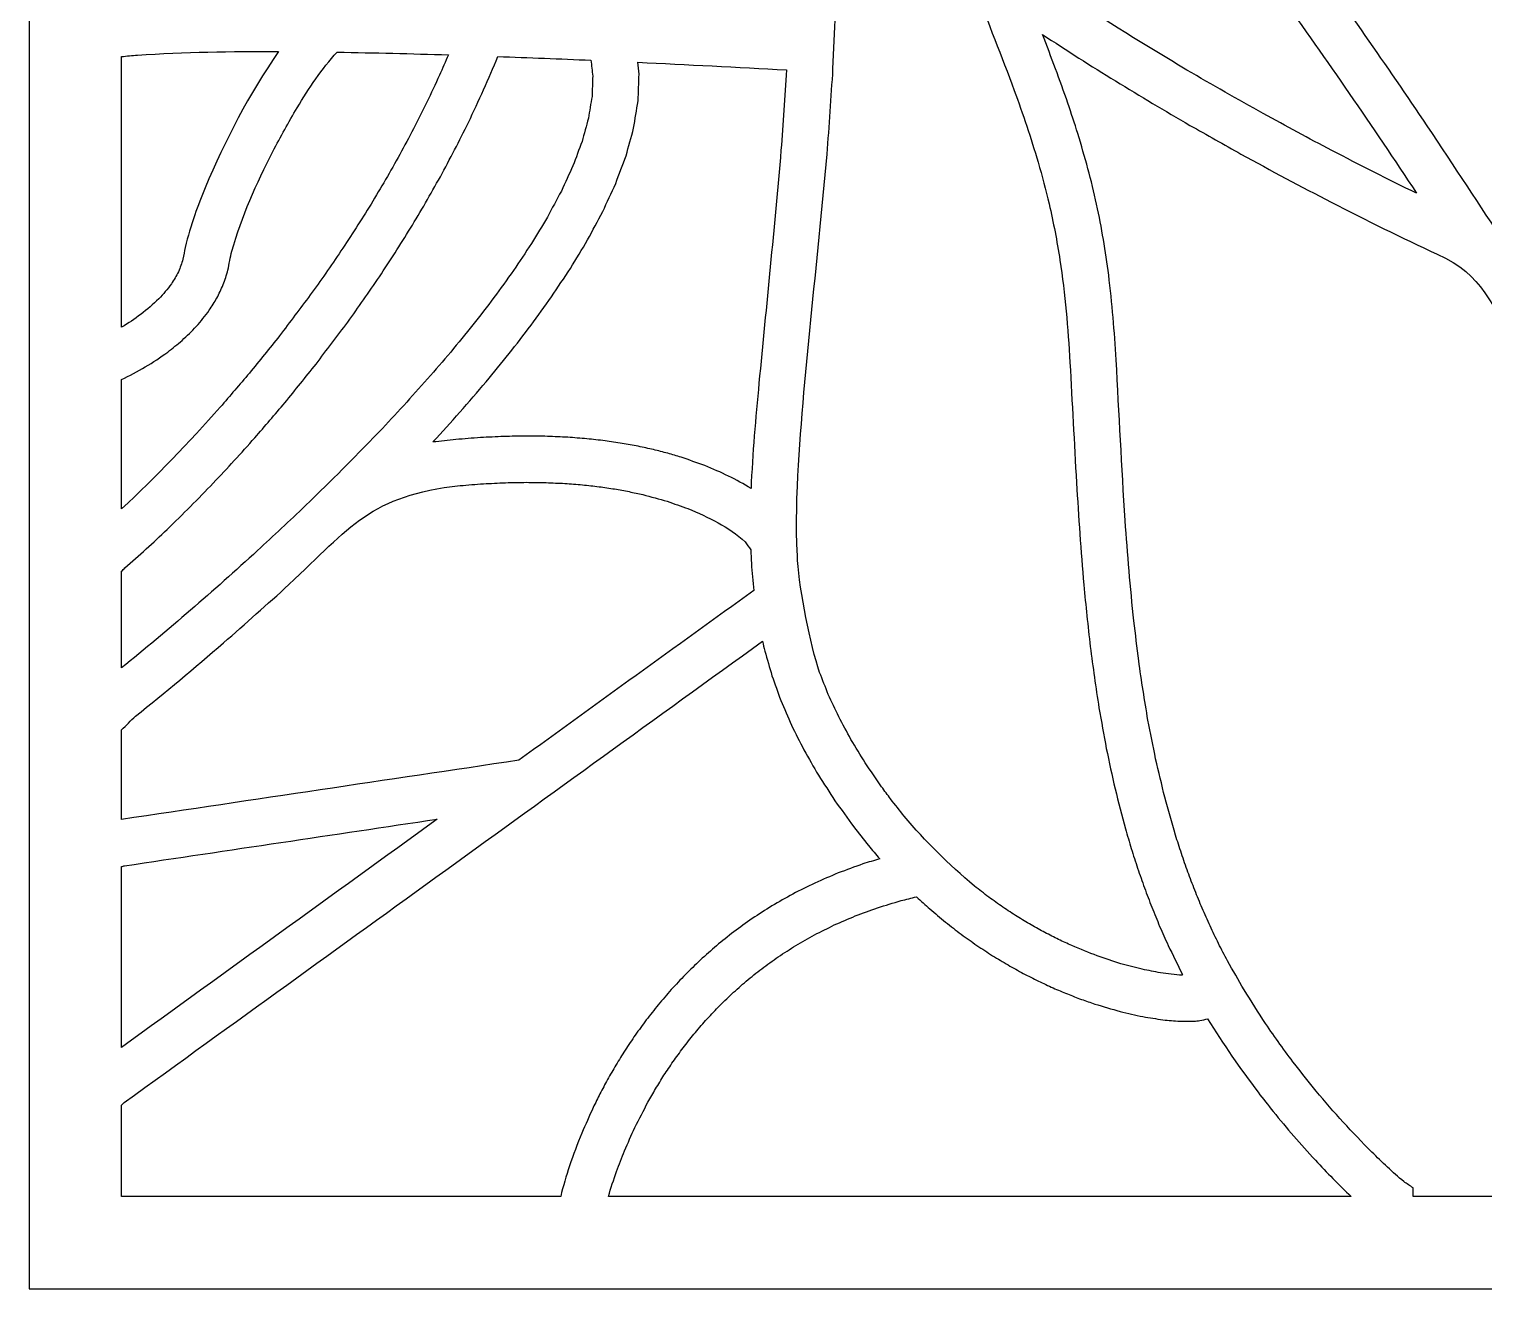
# Model space of a CAD drawing. Header units: centimetres. Extents: x 12.5 to 21.7, y -1.5 to 9.
# Drawn here: x 12.458 to 15.187, y -1.472 to 0.891 of the extents above; entities that cross this region are included whole.
import ezdxf

# ---------------------------------------------------------------- set-up
doc = ezdxf.new("R2010")
doc.units = ezdxf.units.CM
doc.header["$MEASUREMENT"] = 0
doc.layers.add('layer 1', color=7, linetype='Continuous')

msp = doc.modelspace()

# ---------------------------------------------------------------- linework, layer by layer
at = {"layer": 'layer 1', "color": 250}
for points, knots in [([(16.83804, -1.47223), (15.37804, -1.47223), (13.91803, -1.47223), (12.45803, -1.47223), (12.45803, -1.47223), (12.45803, 2.01877), (12.45803, 5.50977), (12.45803, 9.00077), (12.45803, 9.00077), (13.91803, 9.00077), (15.37804, 9.00077), (16.83804, 9.00077), (16.83804, 9.00077), (16.83804, 5.50977), (16.83804, 2.01877), (16.83804, -1.47223)], [0, 0, 0, 0, 0.2, 0.2, 0.2, 0.2, 0.4, 0.4, 0.4, 0.4, 0.6, 0.6, 0.6, 0.6, 1, 1, 1, 1]), ([(14.27349, 1.13029), (14.28235, 1.0939), (14.29345, 1.05775), (14.30585, 1.02242), (14.30585, 1.02242), (14.37877, 0.97074), (14.45374, 0.92238), (14.52945, 0.8749), (14.52945, 0.8749), (14.56296, 0.85466), (14.59648, 0.83443), (14.63, 0.81419), (14.63, 0.81419), (14.67751, 0.78651), (14.7252, 0.7593), (14.77322, 0.73249), (14.77322, 0.73249), (14.81588, 0.70914), (14.85866, 0.68612), (14.90168, 0.66342), (14.90168, 0.66342), (14.95442, 0.63607), (15.00733, 0.60919), (15.06073, 0.58313), (15.06073, 0.58313), (14.97785, 0.7088), (14.89204, 0.83248), (14.80484, 0.95516), (14.80484, 0.95516), (14.70315, 1.09738), (14.56976, 1.26995), (14.44884, 1.39455), (14.44884, 1.39455), (14.4362, 1.38189), (14.42516, 1.36842), (14.41419, 1.3543), (14.41419, 1.3543), (14.3662, 1.28983), (14.32634, 1.21978), (14.2856, 1.15062), (14.2856, 1.15062), (14.28158, 1.14383), (14.27758, 1.13703), (14.27349, 1.13029)], [0, 0, 0, 0, 0.0833333, 0.0833333, 0.0833333, 0.0833333, 0.1666667, 0.1666667, 0.1666667, 0.1666667, 0.25, 0.25, 0.25, 0.25, 0.3333333, 0.3333333, 0.3333333, 0.3333333, 0.4166667, 0.4166667, 0.4166667, 0.4166667, 0.5, 0.5, 0.5, 0.5, 0.5833333, 0.5833333, 0.5833333, 0.5833333, 0.6666667, 0.6666667, 0.6666667, 0.6666667, 0.75, 0.75, 0.75, 0.75, 0.8333333, 0.8333333, 0.8333333, 0.8333333, 1, 1, 1, 1]), ([(15.26346, 1.04627), (15.2365, 1.0756), (15.20953, 1.10494), (15.18257, 1.13428), (15.18257, 1.13428), (15.16907, 1.14799), (15.15557, 1.16171), (15.14206, 1.17542), (15.14206, 1.17542), (15.08215, 1.19632), (15.01781, 1.20331), (14.9549, 1.20825), (14.9549, 1.20825), (14.92909, 1.20984), (14.90338, 1.21093), (14.87753, 1.21166), (14.87753, 1.21166), (14.85757, 1.21177), (14.83761, 1.21187), (14.81765, 1.21197), (14.81765, 1.21197), (14.78644, 1.21144), (14.75532, 1.21056), (14.72414, 1.20917), (14.72414, 1.20917), (14.7657, 1.15581), (14.80606, 1.10167), (14.84576, 1.04691), (14.84576, 1.04691), (14.92583, 0.93565), (15.0041, 0.82303), (15.08088, 0.70948), (15.08088, 0.70948), (15.18351, 0.5554), (15.27014, 0.42071), (15.37564, 0.26504), (15.37564, 0.26504), (15.38976, 0.24464), (15.40388, 0.22424), (15.418, 0.20384), (15.418, 0.20384), (15.43227, 0.18375), (15.44654, 0.16367), (15.46082, 0.14358), (15.46082, 0.14358), (15.47529, 0.12385), (15.48976, 0.10412), (15.50423, 0.08439), (15.50423, 0.08439), (15.51894, 0.06505), (15.53365, 0.04572), (15.54836, 0.02638), (15.54836, 0.02638), (15.56335, 0.00748), (15.57834, -0.01142), (15.59334, -0.03031), (15.59334, -0.03031), (15.60866, -0.04874), (15.62398, -0.06716), (15.6393, -0.08559), (15.6393, -0.08559), (15.65499, -0.10349), (15.67068, -0.1214), (15.68636, -0.13931), (15.68636, -0.13931), (15.70247, -0.15666), (15.71857, -0.17402), (15.73467, -0.19137), (15.73467, -0.19137), (15.75122, -0.20813), (15.76778, -0.2249), (15.78433, -0.24166), (15.78433, -0.24166), (15.78974, -0.24677), (15.79515, -0.25189), (15.80056, -0.25701), (15.80056, -0.25701), (15.83076, -0.18009), (15.84288, -0.13819), (15.85882, -0.07441), (15.85882, -0.07441), (15.85676, -0.03683), (15.8493, 0.00046), (15.84183, 0.03724), (15.84183, 0.03724), (15.83904, 0.04909), (15.83625, 0.06094), (15.83346, 0.07279), (15.83346, 0.07279), (15.82989, 0.08607), (15.82632, 0.09936), (15.82275, 0.11264), (15.82275, 0.11264), (15.8183, 0.12731), (15.81385, 0.14199), (15.8094, 0.15666), (15.8094, 0.15666), (15.80397, 0.17268), (15.79855, 0.1887), (15.79313, 0.20472), (15.79313, 0.20472), (15.78663, 0.22204), (15.78013, 0.23936), (15.77364, 0.25668), (15.77364, 0.25668), (15.76597, 0.27525), (15.75831, 0.29382), (15.75064, 0.31239), (15.75064, 0.31239), (15.74171, 0.33217), (15.73278, 0.35196), (15.72385, 0.37174), (15.72385, 0.37174), (15.71355, 0.39268), (15.70326, 0.41362), (15.69296, 0.43457), (15.69296, 0.43457), (15.68121, 0.45663), (15.66945, 0.47869), (15.6577, 0.50075), (15.6577, 0.50075), (15.64438, 0.52388), (15.63107, 0.54701), (15.61775, 0.57014), (15.61775, 0.57014), (15.60278, 0.5943), (15.58781, 0.61845), (15.57284, 0.64261), (15.57284, 0.64261), (15.55612, 0.66775), (15.53939, 0.69288), (15.52267, 0.71802), (15.52267, 0.71802), (15.50409, 0.74409), (15.48551, 0.77016), (15.46694, 0.79623), (15.46694, 0.79623), (15.44641, 0.82319), (15.42588, 0.85014), (15.40535, 0.8771), (15.40535, 0.8771), (15.34164, 0.95548), (15.32106, 0.97966), (15.26346, 1.04627)], [0, 0, 0, 0, 0.027027, 0.027027, 0.027027, 0.027027, 0.0540541, 0.0540541, 0.0540541, 0.0540541, 0.0810811, 0.0810811, 0.0810811, 0.0810811, 0.1081081, 0.1081081, 0.1081081, 0.1081081, 0.1351351, 0.1351351, 0.1351351, 0.1351351, 0.1621622, 0.1621622, 0.1621622, 0.1621622, 0.1891892, 0.1891892, 0.1891892, 0.1891892, 0.2162162, 0.2162162, 0.2162162, 0.2162162, 0.2432432, 0.2432432, 0.2432432, 0.2432432, 0.2702703, 0.2702703, 0.2702703, 0.2702703, 0.2972973, 0.2972973, 0.2972973, 0.2972973, 0.3243243, 0.3243243, 0.3243243, 0.3243243, 0.3513514, 0.3513514, 0.3513514, 0.3513514, 0.3783784, 0.3783784, 0.3783784, 0.3783784, 0.4054054, 0.4054054, 0.4054054, 0.4054054, 0.4324324, 0.4324324, 0.4324324, 0.4324324, 0.4594595, 0.4594595, 0.4594595, 0.4594595, 0.4864865, 0.4864865, 0.4864865, 0.4864865, 0.5135135, 0.5135135, 0.5135135, 0.5135135, 0.5405405, 0.5405405, 0.5405405, 0.5405405, 0.5675676, 0.5675676, 0.5675676, 0.5675676, 0.5945946, 0.5945946, 0.5945946, 0.5945946, 0.6216216, 0.6216216, 0.6216216, 0.6216216, 0.6486486, 0.6486486, 0.6486486, 0.6486486, 0.6756757, 0.6756757, 0.6756757, 0.6756757, 0.7027027, 0.7027027, 0.7027027, 0.7027027, 0.7297297, 0.7297297, 0.7297297, 0.7297297, 0.7567568, 0.7567568, 0.7567568, 0.7567568, 0.7837838, 0.7837838, 0.7837838, 0.7837838, 0.8108108, 0.8108108, 0.8108108, 0.8108108, 0.8378378, 0.8378378, 0.8378378, 0.8378378, 0.8648649, 0.8648649, 0.8648649, 0.8648649, 0.8918919, 0.8918919, 0.8918919, 0.8918919, 0.9189189, 0.9189189, 0.9189189, 0.9189189, 0.9459459, 0.9459459, 0.9459459, 0.9459459, 1, 1, 1, 1]), ([(13.97183, 1.03182), (13.97375, 1.03043), (13.97568, 1.02905), (13.9776, 1.02766), (13.9776, 1.02766), (13.97571, 1.02577), (13.97383, 1.02389), (13.97194, 1.022), (13.97194, 1.022), (13.97147, 0.98837), (13.971, 0.95473), (13.97052, 0.9211), (13.97052, 0.9211), (13.96902, 0.88634), (13.96752, 0.85158), (13.96602, 0.81682), (13.96602, 0.81682), (13.96278, 0.76337), (13.95902, 0.71003), (13.95484, 0.65663), (13.95484, 0.65663), (13.93722, 0.4492), (13.90987, 0.24172), (13.89927, 0.03385), (13.89927, 0.03385), (13.89806, 0.00218), (13.89749, -0.02927), (13.8978, -0.06097), (13.8978, -0.06097), (13.89838, -0.07592), (13.89897, -0.09088), (13.89956, -0.10583), (13.89956, -0.10583), (13.90375, -0.16357), (13.92315, -0.26349), (13.94099, -0.3158), (13.94099, -0.3158), (13.94641, -0.32957), (13.95183, -0.34333), (13.95726, -0.3571), (13.95726, -0.3571), (13.96376, -0.37104), (13.97025, -0.38498), (13.97675, -0.39892), (13.97675, -0.39892), (13.98442, -0.41313), (13.99208, -0.42733), (13.99974, -0.44154), (13.99974, -0.44154), (14.00865, -0.4561), (14.01756, -0.47067), (14.02648, -0.48523), (14.02648, -0.48523), (14.03673, -0.50024), (14.04698, -0.51525), (14.05723, -0.53025), (14.05723, -0.53025), (14.06284, -0.53788), (14.06845, -0.54552), (14.07405, -0.55315), (14.07405, -0.55315), (14.08254, -0.56395), (14.09102, -0.57475), (14.0995, -0.58555), (14.0995, -0.58555), (14.13933, -0.63208), (14.18234, -0.67551), (14.23139, -0.71659), (14.23139, -0.71659), (14.24032, -0.72349), (14.24926, -0.73038), (14.25819, -0.73728), (14.25819, -0.73728), (14.2671, -0.74361), (14.276, -0.74994), (14.28491, -0.75628), (14.28491, -0.75628), (14.29376, -0.76207), (14.30261, -0.76787), (14.31146, -0.77366), (14.31146, -0.77366), (14.32021, -0.77894), (14.32897, -0.78421), (14.33773, -0.78949), (14.33773, -0.78949), (14.34637, -0.79427), (14.35501, -0.79905), (14.36364, -0.80383), (14.36364, -0.80383), (14.37213, -0.80813), (14.38061, -0.81244), (14.38909, -0.81674), (14.38909, -0.81674), (14.39739, -0.82059), (14.40568, -0.82444), (14.41398, -0.8283), (14.41398, -0.8283), (14.42988, -0.83472), (14.44577, -0.84114), (14.46167, -0.84757), (14.46167, -0.84757), (14.47641, -0.85243), (14.49116, -0.85729), (14.5059, -0.86215), (14.5059, -0.86215), (14.51921, -0.86561), (14.53252, -0.86907), (14.54582, -0.87254), (14.54582, -0.87254), (14.5574, -0.87477), (14.56897, -0.87701), (14.58055, -0.87924), (14.58055, -0.87924), (14.59383, -0.88112), (14.60749, -0.88327), (14.62092, -0.88357), (14.62092, -0.88357), (14.62112, -0.88317), (14.62132, -0.88277), (14.62152, -0.88237), (14.62152, -0.88237), (14.61254, -0.86418), (14.60356, -0.84599), (14.59458, -0.82779), (14.59458, -0.82779), (14.5893, -0.81591), (14.58402, -0.80403), (14.57874, -0.79215), (14.57874, -0.79215), (14.57382, -0.78016), (14.56889, -0.76816), (14.56397, -0.75617), (14.56397, -0.75617), (14.55938, -0.74406), (14.55479, -0.73196), (14.5502, -0.71985), (14.5502, -0.71985), (14.54594, -0.70765), (14.54167, -0.69545), (14.53741, -0.68324), (14.53741, -0.68324), (14.53345, -0.67095), (14.5295, -0.65865), (14.52554, -0.64635), (14.52554, -0.64635), (14.52188, -0.63397), (14.51822, -0.62159), (14.51456, -0.60921), (14.51456, -0.60921), (14.50807, -0.58423), (14.50158, -0.55925), (14.49509, -0.53426), (14.49509, -0.53426), (14.48961, -0.50903), (14.48413, -0.4838), (14.47866, -0.45857), (14.47866, -0.45857), (14.47408, -0.43315), (14.4695, -0.40772), (14.46492, -0.3823), (14.46492, -0.3823), (14.45895, -0.34396), (14.45355, -0.30568), (14.44864, -0.26719), (14.44864, -0.26719), (14.4442, -0.22872), (14.44019, -0.19028), (14.43656, -0.15173), (14.43656, -0.15173), (14.4311, -0.08786), (14.42664, -0.02401), (14.42277, 0.03997), (14.42277, 0.03997), (14.41848, 0.11517), (14.41467, 0.19038), (14.41053, 0.26558), (14.41053, 0.26558), (14.40679, 0.32997), (14.40116, 0.39394), (14.39166, 0.45775), (14.39166, 0.45775), (14.38616, 0.49315), (14.37952, 0.52815), (14.3715, 0.56306), (14.3715, 0.56306), (14.36526, 0.58933), (14.35819, 0.61531), (14.35089, 0.6413), (14.35089, 0.6413), (14.33722, 0.6868), (14.32224, 0.73145), (14.30604, 0.7761), (14.30604, 0.7761), (14.28217, 0.84007), (14.25665, 0.90341), (14.23327, 0.96755), (14.23327, 0.96755), (14.1954, 0.99439), (14.15855, 1.02259), (14.12168, 1.05076), (14.12168, 1.05076), (14.06856, 1.09311), (14.01576, 1.13581), (13.9659, 1.18202), (13.9659, 1.18202), (13.97004, 1.13206), (13.97119, 1.08193), (13.97183, 1.03182)], [0, 0, 0, 0, 0.0188679, 0.0188679, 0.0188679, 0.0188679, 0.0377358, 0.0377358, 0.0377358, 0.0377358, 0.0566038, 0.0566038, 0.0566038, 0.0566038, 0.0754717, 0.0754717, 0.0754717, 0.0754717, 0.0943396, 0.0943396, 0.0943396, 0.0943396, 0.1132075, 0.1132075, 0.1132075, 0.1132075, 0.1320755, 0.1320755, 0.1320755, 0.1320755, 0.1509434, 0.1509434, 0.1509434, 0.1509434, 0.1698113, 0.1698113, 0.1698113, 0.1698113, 0.1886792, 0.1886792, 0.1886792, 0.1886792, 0.2075472, 0.2075472, 0.2075472, 0.2075472, 0.2264151, 0.2264151, 0.2264151, 0.2264151, 0.245283, 0.245283, 0.245283, 0.245283, 0.2641509, 0.2641509, 0.2641509, 0.2641509, 0.2830189, 0.2830189, 0.2830189, 0.2830189, 0.3018868, 0.3018868, 0.3018868, 0.3018868, 0.3207547, 0.3207547, 0.3207547, 0.3207547, 0.3396226, 0.3396226, 0.3396226, 0.3396226, 0.3584906, 0.3584906, 0.3584906, 0.3584906, 0.3773585, 0.3773585, 0.3773585, 0.3773585, 0.3962264, 0.3962264, 0.3962264, 0.3962264, 0.4150943, 0.4150943, 0.4150943, 0.4150943, 0.4339623, 0.4339623, 0.4339623, 0.4339623, 0.4528302, 0.4528302, 0.4528302, 0.4528302, 0.4716981, 0.4716981, 0.4716981, 0.4716981, 0.490566, 0.490566, 0.490566, 0.490566, 0.509434, 0.509434, 0.509434, 0.509434, 0.5283019, 0.5283019, 0.5283019, 0.5283019, 0.5471698, 0.5471698, 0.5471698, 0.5471698, 0.5660377, 0.5660377, 0.5660377, 0.5660377, 0.5849057, 0.5849057, 0.5849057, 0.5849057, 0.6037736, 0.6037736, 0.6037736, 0.6037736, 0.6226415, 0.6226415, 0.6226415, 0.6226415, 0.6415094, 0.6415094, 0.6415094, 0.6415094, 0.6603774, 0.6603774, 0.6603774, 0.6603774, 0.6792453, 0.6792453, 0.6792453, 0.6792453, 0.6981132, 0.6981132, 0.6981132, 0.6981132, 0.7169811, 0.7169811, 0.7169811, 0.7169811, 0.7358491, 0.7358491, 0.7358491, 0.7358491, 0.754717, 0.754717, 0.754717, 0.754717, 0.7735849, 0.7735849, 0.7735849, 0.7735849, 0.7924528, 0.7924528, 0.7924528, 0.7924528, 0.8113208, 0.8113208, 0.8113208, 0.8113208, 0.8301887, 0.8301887, 0.8301887, 0.8301887, 0.8490566, 0.8490566, 0.8490566, 0.8490566, 0.8679245, 0.8679245, 0.8679245, 0.8679245, 0.8867925, 0.8867925, 0.8867925, 0.8867925, 0.9056604, 0.9056604, 0.9056604, 0.9056604, 0.9245283, 0.9245283, 0.9245283, 0.9245283, 0.9433962, 0.9433962, 0.9433962, 0.9433962, 0.9622642, 0.9622642, 0.9622642, 0.9622642, 1, 1, 1, 1]), ([(15.28386, -1.29876), (15.28936, -1.29323), (15.29487, -1.2877), (15.30037, -1.28216), (15.30037, -1.28216), (15.38616, -1.13734), (15.46388, -0.98799), (15.53952, -0.83768), (15.53952, -0.83768), (15.55359, -0.80892), (15.56767, -0.78017), (15.58174, -0.75142), (15.58174, -0.75142), (15.59633, -0.72072), (15.61092, -0.69001), (15.62551, -0.65931), (15.62551, -0.65931), (15.64046, -0.62679), (15.65542, -0.59428), (15.67037, -0.56177), (15.67037, -0.56177), (15.68555, -0.52758), (15.70073, -0.49339), (15.7159, -0.4592), (15.7159, -0.4592), (15.73238, -0.4205), (15.74886, -0.38179), (15.76534, -0.34308), (15.76534, -0.34308), (15.75144, -0.32994), (15.73755, -0.3168), (15.72366, -0.30365), (15.72366, -0.30365), (15.70644, -0.28622), (15.68922, -0.26879), (15.67201, -0.25136), (15.67201, -0.25136), (15.65532, -0.23337), (15.63863, -0.21538), (15.62194, -0.19739), (15.62194, -0.19739), (15.60574, -0.1789), (15.58953, -0.1604), (15.57332, -0.1419), (15.57332, -0.1419), (15.55755, -0.12293), (15.54178, -0.10397), (15.52601, -0.085), (15.52601, -0.085), (15.51063, -0.06561), (15.49525, -0.04622), (15.47986, -0.02683), (15.47986, -0.02683), (15.46482, -0.00706), (15.44978, 0.01271), (15.43474, 0.03248), (15.43474, 0.03248), (15.41999, 0.05259), (15.40524, 0.0727), (15.39049, 0.09281), (15.39049, 0.09281), (15.37599, 0.11322), (15.36149, 0.13363), (15.34698, 0.15404), (15.34698, 0.15404), (15.31853, 0.19558), (15.29008, 0.23712), (15.26163, 0.27867), (15.26163, 0.27867), (15.19403, 0.38), (15.18882, 0.42809), (15.09927, 0.46881), (15.09927, 0.46881), (15.03226, 0.49988), (14.96622, 0.53279), (14.90045, 0.56635), (14.90045, 0.56635), (14.84367, 0.5958), (14.78735, 0.62588), (14.73126, 0.65658), (14.73126, 0.65658), (14.6994, 0.67456), (14.66754, 0.69253), (14.63569, 0.7105), (14.63569, 0.7105), (14.54196, 0.7651), (14.44929, 0.82113), (14.35892, 0.88115), (14.35892, 0.88115), (14.37544, 0.83833), (14.39149, 0.79546), (14.40665, 0.75214), (14.40665, 0.75214), (14.41285, 0.73317), (14.41905, 0.7142), (14.42525, 0.69524), (14.42525, 0.69524), (14.43846, 0.65127), (14.45062, 0.60727), (14.46055, 0.56245), (14.46055, 0.56245), (14.46996, 0.51844), (14.47734, 0.47433), (14.48313, 0.4297), (14.48313, 0.4297), (14.48969, 0.37675), (14.49403, 0.32374), (14.49712, 0.27048), (14.49712, 0.27048), (14.50265, 0.17011), (14.50757, 0.06973), (14.51411, -0.03059), (14.51411, -0.03059), (14.51857, -0.09362), (14.52386, -0.1564), (14.53042, -0.21925), (14.53042, -0.21925), (14.53345, -0.24419), (14.53648, -0.26914), (14.53951, -0.29408), (14.53951, -0.29408), (14.54475, -0.33123), (14.55049, -0.36814), (14.55683, -0.40512), (14.55683, -0.40512), (14.56165, -0.42945), (14.56646, -0.45377), (14.57128, -0.47809), (14.57128, -0.47809), (14.57698, -0.50207), (14.58268, -0.52605), (14.58838, -0.55003), (14.58838, -0.55003), (14.59506, -0.57362), (14.60174, -0.5972), (14.60842, -0.62078), (14.60842, -0.62078), (14.61216, -0.6324), (14.6159, -0.64403), (14.61964, -0.65565), (14.61964, -0.65565), (14.62366, -0.66716), (14.62768, -0.67866), (14.6317, -0.69017), (14.6317, -0.69017), (14.63602, -0.70155), (14.64033, -0.71293), (14.64465, -0.72431), (14.64465, -0.72431), (14.64927, -0.73556), (14.65389, -0.74681), (14.65851, -0.75806), (14.65851, -0.75806), (14.66345, -0.76918), (14.66838, -0.78029), (14.67332, -0.79141), (14.67332, -0.79141), (14.67859, -0.80238), (14.68386, -0.81335), (14.68913, -0.82432), (14.68913, -0.82432), (14.69474, -0.83515), (14.70035, -0.84597), (14.70596, -0.85679), (14.70596, -0.85679), (14.71633, -0.87491), (14.7267, -0.89302), (14.73707, -0.91113), (14.73707, -0.91113), (14.75025, -0.93254), (14.76371, -0.95362), (14.7776, -0.97459), (14.7776, -0.97459), (14.7953, -1.00043), (14.81344, -1.02571), (14.83227, -1.05074), (14.83227, -1.05074), (14.84544, -1.06774), (14.85877, -1.08452), (14.87238, -1.10118), (14.87238, -1.10118), (14.90564, -1.14085), (14.94008, -1.17886), (14.97668, -1.21548), (14.97668, -1.21548), (14.99614, -1.23457), (15.01587, -1.25341), (15.0367, -1.27102), (15.0367, -1.27102), (15.04255, -1.27492), (15.04839, -1.27883), (15.05424, -1.28274), (15.05424, -1.28274), (15.05424, -1.28808), (15.05424, -1.29342), (15.05424, -1.29876), (15.05424, -1.29876), (15.13078, -1.29876), (15.20732, -1.29876), (15.28386, -1.29876)], [0, 0, 0, 0, 0.0196078, 0.0196078, 0.0196078, 0.0196078, 0.0392157, 0.0392157, 0.0392157, 0.0392157, 0.0588235, 0.0588235, 0.0588235, 0.0588235, 0.0784314, 0.0784314, 0.0784314, 0.0784314, 0.0980392, 0.0980392, 0.0980392, 0.0980392, 0.1176471, 0.1176471, 0.1176471, 0.1176471, 0.1372549, 0.1372549, 0.1372549, 0.1372549, 0.1568627, 0.1568627, 0.1568627, 0.1568627, 0.1764706, 0.1764706, 0.1764706, 0.1764706, 0.1960784, 0.1960784, 0.1960784, 0.1960784, 0.2156863, 0.2156863, 0.2156863, 0.2156863, 0.2352941, 0.2352941, 0.2352941, 0.2352941, 0.254902, 0.254902, 0.254902, 0.254902, 0.2745098, 0.2745098, 0.2745098, 0.2745098, 0.2941176, 0.2941176, 0.2941176, 0.2941176, 0.3137255, 0.3137255, 0.3137255, 0.3137255, 0.3333333, 0.3333333, 0.3333333, 0.3333333, 0.3529412, 0.3529412, 0.3529412, 0.3529412, 0.372549, 0.372549, 0.372549, 0.372549, 0.3921569, 0.3921569, 0.3921569, 0.3921569, 0.4117647, 0.4117647, 0.4117647, 0.4117647, 0.4313725, 0.4313725, 0.4313725, 0.4313725, 0.4509804, 0.4509804, 0.4509804, 0.4509804, 0.4705882, 0.4705882, 0.4705882, 0.4705882, 0.4901961, 0.4901961, 0.4901961, 0.4901961, 0.5098039, 0.5098039, 0.5098039, 0.5098039, 0.5294118, 0.5294118, 0.5294118, 0.5294118, 0.5490196, 0.5490196, 0.5490196, 0.5490196, 0.5686275, 0.5686275, 0.5686275, 0.5686275, 0.5882353, 0.5882353, 0.5882353, 0.5882353, 0.6078431, 0.6078431, 0.6078431, 0.6078431, 0.627451, 0.627451, 0.627451, 0.627451, 0.6470588, 0.6470588, 0.6470588, 0.6470588, 0.6666667, 0.6666667, 0.6666667, 0.6666667, 0.6862745, 0.6862745, 0.6862745, 0.6862745, 0.7058824, 0.7058824, 0.7058824, 0.7058824, 0.7254902, 0.7254902, 0.7254902, 0.7254902, 0.745098, 0.745098, 0.745098, 0.745098, 0.7647059, 0.7647059, 0.7647059, 0.7647059, 0.7843137, 0.7843137, 0.7843137, 0.7843137, 0.8039216, 0.8039216, 0.8039216, 0.8039216, 0.8235294, 0.8235294, 0.8235294, 0.8235294, 0.8431373, 0.8431373, 0.8431373, 0.8431373, 0.8627451, 0.8627451, 0.8627451, 0.8627451, 0.8823529, 0.8823529, 0.8823529, 0.8823529, 0.9019608, 0.9019608, 0.9019608, 0.9019608, 0.9215686, 0.9215686, 0.9215686, 0.9215686, 0.9411765, 0.9411765, 0.9411765, 0.9411765, 0.9607843, 0.9607843, 0.9607843, 0.9607843, 1, 1, 1, 1]), ([(12.6315, 0.33166), (12.65672, 0.34666), (12.68023, 0.36452), (12.70124, 0.38503), (12.70124, 0.38503), (12.70985, 0.39408), (12.71751, 0.40311), (12.7249, 0.41319), (12.7249, 0.41319), (12.72981, 0.42064), (12.73408, 0.42789), (12.73813, 0.43584), (12.73813, 0.43584), (12.74156, 0.44373), (12.74424, 0.45116), (12.74658, 0.45944), (12.74658, 0.45944), (12.74803, 0.46678), (12.74948, 0.47412), (12.75094, 0.48146), (12.75094, 0.48146), (12.75588, 0.50229), (12.76186, 0.52225), (12.76867, 0.54253), (12.76867, 0.54253), (12.77482, 0.55962), (12.78129, 0.57646), (12.78808, 0.5933), (12.78808, 0.5933), (12.82576, 0.68259), (12.87084, 0.76903), (12.92583, 0.84892), (12.92583, 0.84892), (12.8376, 0.84945), (12.74945, 0.84813), (12.66139, 0.84235), (12.66139, 0.84235), (12.65144, 0.84144), (12.6415, 0.84053), (12.63155, 0.83962), (12.63155, 0.83962), (12.63153, 0.83962), (12.63151, 0.83961), (12.6315, 0.83961), (12.6315, 0.83961), (12.6315, 0.67029), (12.6315, 0.50098), (12.6315, 0.33166)], [0, 0, 0, 0, 0.0769231, 0.0769231, 0.0769231, 0.0769231, 0.1538462, 0.1538462, 0.1538462, 0.1538462, 0.2307692, 0.2307692, 0.2307692, 0.2307692, 0.3076923, 0.3076923, 0.3076923, 0.3076923, 0.3846154, 0.3846154, 0.3846154, 0.3846154, 0.4615385, 0.4615385, 0.4615385, 0.4615385, 0.5384615, 0.5384615, 0.5384615, 0.5384615, 0.6153846, 0.6153846, 0.6153846, 0.6153846, 0.6923077, 0.6923077, 0.6923077, 0.6923077, 0.7692308, 0.7692308, 0.7692308, 0.7692308, 0.8461538, 0.8461538, 0.8461538, 0.8461538, 1, 1, 1, 1]), ([(12.6315, -0.00901), (12.69653, 0.05122), (12.75751, 0.11584), (12.81657, 0.18185), (12.81657, 0.18185), (12.83478, 0.2031), (12.853, 0.22435), (12.87122, 0.24561), (12.87122, 0.24561), (12.89012, 0.26904), (12.90902, 0.29247), (12.92791, 0.31591), (12.92791, 0.31591), (12.94713, 0.34141), (12.96634, 0.36692), (12.98556, 0.39242), (12.98556, 0.39242), (12.99517, 0.40592), (13.00479, 0.41941), (13.0144, 0.4329), (13.0144, 0.4329), (13.02396, 0.44687), (13.03352, 0.46084), (13.04308, 0.47481), (13.04308, 0.47481), (13.05254, 0.48924), (13.062, 0.50367), (13.07145, 0.5181), (13.07145, 0.5181), (13.08077, 0.53298), (13.09008, 0.54786), (13.0994, 0.56273), (13.0994, 0.56273), (13.10852, 0.57804), (13.11765, 0.59335), (13.12677, 0.60866), (13.12677, 0.60866), (13.13566, 0.62439), (13.14456, 0.64012), (13.15345, 0.65585), (13.15345, 0.65585), (13.16206, 0.67198), (13.17068, 0.68812), (13.17929, 0.70425), (13.17929, 0.70425), (13.18758, 0.72077), (13.19587, 0.7373), (13.20416, 0.75382), (13.20416, 0.75382), (13.21209, 0.77072), (13.22001, 0.78761), (13.22794, 0.80451), (13.22794, 0.80451), (13.23349, 0.81726), (13.23904, 0.83), (13.24459, 0.84274), (13.24459, 0.84274), (13.17511, 0.845), (13.10559, 0.84657), (13.03608, 0.84777), (13.03608, 0.84777), (13.00645, 0.81655), (12.98317, 0.77994), (12.96078, 0.74335), (12.96078, 0.74335), (12.94483, 0.71639), (12.92978, 0.68918), (12.9153, 0.66141), (12.9153, 0.66141), (12.88491, 0.60129), (12.85633, 0.53951), (12.8384, 0.47439), (12.8384, 0.47439), (12.8356, 0.46261), (12.83334, 0.45078), (12.8309, 0.43892), (12.8309, 0.43892), (12.8296, 0.43429), (12.82829, 0.42965), (12.82698, 0.42502), (12.82698, 0.42502), (12.82538, 0.42056), (12.82378, 0.4161), (12.82218, 0.41164), (12.82218, 0.41164), (12.81824, 0.40327), (12.81429, 0.39491), (12.81035, 0.38654), (12.81035, 0.38654), (12.80561, 0.37891), (12.80086, 0.37127), (12.79612, 0.36364), (12.79612, 0.36364), (12.78833, 0.35302), (12.78037, 0.34313), (12.77167, 0.33323), (12.77167, 0.33323), (12.76305, 0.32418), (12.75433, 0.31564), (12.7451, 0.30721), (12.7451, 0.30721), (12.73623, 0.2996), (12.72728, 0.29235), (12.718, 0.28524), (12.718, 0.28524), (12.69087, 0.26554), (12.66209, 0.24766), (12.6315, 0.23378), (12.6315, 0.23378), (12.6315, 0.15285), (12.6315, 0.07192), (12.6315, -0.00901)], [0, 0, 0, 0, 0.0344828, 0.0344828, 0.0344828, 0.0344828, 0.0689655, 0.0689655, 0.0689655, 0.0689655, 0.1034483, 0.1034483, 0.1034483, 0.1034483, 0.137931, 0.137931, 0.137931, 0.137931, 0.1724138, 0.1724138, 0.1724138, 0.1724138, 0.2068966, 0.2068966, 0.2068966, 0.2068966, 0.2413793, 0.2413793, 0.2413793, 0.2413793, 0.2758621, 0.2758621, 0.2758621, 0.2758621, 0.3103448, 0.3103448, 0.3103448, 0.3103448, 0.3448276, 0.3448276, 0.3448276, 0.3448276, 0.3793103, 0.3793103, 0.3793103, 0.3793103, 0.4137931, 0.4137931, 0.4137931, 0.4137931, 0.4482759, 0.4482759, 0.4482759, 0.4482759, 0.4827586, 0.4827586, 0.4827586, 0.4827586, 0.5172414, 0.5172414, 0.5172414, 0.5172414, 0.5517241, 0.5517241, 0.5517241, 0.5517241, 0.5862069, 0.5862069, 0.5862069, 0.5862069, 0.6206897, 0.6206897, 0.6206897, 0.6206897, 0.6551724, 0.6551724, 0.6551724, 0.6551724, 0.6896552, 0.6896552, 0.6896552, 0.6896552, 0.7241379, 0.7241379, 0.7241379, 0.7241379, 0.7586207, 0.7586207, 0.7586207, 0.7586207, 0.7931034, 0.7931034, 0.7931034, 0.7931034, 0.8275862, 0.8275862, 0.8275862, 0.8275862, 0.862069, 0.862069, 0.862069, 0.862069, 0.8965517, 0.8965517, 0.8965517, 0.8965517, 0.9310345, 0.9310345, 0.9310345, 0.9310345, 1, 1, 1, 1]), ([(12.6315, -0.30745), (12.719, -0.23686), (12.8035, -0.1627), (12.88676, -0.08718), (12.88676, -0.08718), (12.91656, -0.05922), (12.94636, -0.03126), (12.97617, -0.00331), (12.97617, -0.00331), (13.03178, 0.05084), (13.05863, 0.07768), (13.11493, 0.13586), (13.11493, 0.13586), (13.13019, 0.1522), (13.14545, 0.16853), (13.16071, 0.18486), (13.16071, 0.18486), (13.17565, 0.20149), (13.19059, 0.21812), (13.20553, 0.23475), (13.20553, 0.23475), (13.22001, 0.25159), (13.23449, 0.26844), (13.24897, 0.28528), (13.24897, 0.28528), (13.26285, 0.30226), (13.27673, 0.31923), (13.2906, 0.33621), (13.2906, 0.33621), (13.30373, 0.35323), (13.31686, 0.37025), (13.32998, 0.38727), (13.32998, 0.38727), (13.34222, 0.40424), (13.35445, 0.42121), (13.36668, 0.43819), (13.36668, 0.43819), (13.37788, 0.45502), (13.38908, 0.47185), (13.40028, 0.48869), (13.40028, 0.48869), (13.4103, 0.50528), (13.42032, 0.52188), (13.43034, 0.53847), (13.43034, 0.53847), (13.43904, 0.55473), (13.44774, 0.57098), (13.45644, 0.58723), (13.45644, 0.58723), (13.46369, 0.60303), (13.47095, 0.61882), (13.4782, 0.63462), (13.4782, 0.63462), (13.48387, 0.64983), (13.48955, 0.66505), (13.49523, 0.68027), (13.49523, 0.68027), (13.49923, 0.69477), (13.50323, 0.70928), (13.50723, 0.72379), (13.50723, 0.72379), (13.50947, 0.73746), (13.51172, 0.75113), (13.51396, 0.76481), (13.51396, 0.76481), (13.51442, 0.77754), (13.51487, 0.79028), (13.51532, 0.80301), (13.51532, 0.80301), (13.51419, 0.8129), (13.51306, 0.82279), (13.51192, 0.83268), (13.51192, 0.83268), (13.45371, 0.83516), (13.39548, 0.83755), (13.33725, 0.83962), (13.33725, 0.83962), (13.32043, 0.79768), (13.30138, 0.75684), (13.2822, 0.71595), (13.2822, 0.71595), (13.27357, 0.69875), (13.26494, 0.68156), (13.25632, 0.66437), (13.25632, 0.66437), (13.24737, 0.6476), (13.23842, 0.63084), (13.22947, 0.61408), (13.22947, 0.61408), (13.22024, 0.59776), (13.21101, 0.58144), (13.20179, 0.56512), (13.20179, 0.56512), (13.19233, 0.54925), (13.18287, 0.53338), (13.17342, 0.51751), (13.17342, 0.51751), (13.16377, 0.50211), (13.15413, 0.48671), (13.14449, 0.47131), (13.14449, 0.47131), (13.13471, 0.45639), (13.12493, 0.44146), (13.11514, 0.42654), (13.11514, 0.42654), (13.10527, 0.41211), (13.09539, 0.39768), (13.08552, 0.38324), (13.08552, 0.38324), (13.07559, 0.36931), (13.06567, 0.35538), (13.05574, 0.34145), (13.05574, 0.34145), (13.03593, 0.31515), (13.01611, 0.28885), (12.99629, 0.26255), (12.99629, 0.26255), (12.97683, 0.2384), (12.95736, 0.21426), (12.93789, 0.19012), (12.93789, 0.19012), (12.91913, 0.16823), (12.90036, 0.14635), (12.8816, 0.12447), (12.8816, 0.12447), (12.85591, 0.09574), (12.82995, 0.06741), (12.80352, 0.03936), (12.80352, 0.03936), (12.77507, 0.00989), (12.74632, -0.01906), (12.71691, -0.04756), (12.71691, -0.04756), (12.691, -0.07215), (12.66491, -0.09652), (12.63771, -0.11969), (12.63771, -0.11969), (12.63564, -0.12176), (12.63357, -0.12384), (12.6315, -0.12591), (12.6315, -0.12591), (12.6315, -0.18642), (12.6315, -0.24694), (12.6315, -0.30745)], [0, 0, 0, 0, 0.027027, 0.027027, 0.027027, 0.027027, 0.0540541, 0.0540541, 0.0540541, 0.0540541, 0.0810811, 0.0810811, 0.0810811, 0.0810811, 0.1081081, 0.1081081, 0.1081081, 0.1081081, 0.1351351, 0.1351351, 0.1351351, 0.1351351, 0.1621622, 0.1621622, 0.1621622, 0.1621622, 0.1891892, 0.1891892, 0.1891892, 0.1891892, 0.2162162, 0.2162162, 0.2162162, 0.2162162, 0.2432432, 0.2432432, 0.2432432, 0.2432432, 0.2702703, 0.2702703, 0.2702703, 0.2702703, 0.2972973, 0.2972973, 0.2972973, 0.2972973, 0.3243243, 0.3243243, 0.3243243, 0.3243243, 0.3513514, 0.3513514, 0.3513514, 0.3513514, 0.3783784, 0.3783784, 0.3783784, 0.3783784, 0.4054054, 0.4054054, 0.4054054, 0.4054054, 0.4324324, 0.4324324, 0.4324324, 0.4324324, 0.4594595, 0.4594595, 0.4594595, 0.4594595, 0.4864865, 0.4864865, 0.4864865, 0.4864865, 0.5135135, 0.5135135, 0.5135135, 0.5135135, 0.5405405, 0.5405405, 0.5405405, 0.5405405, 0.5675676, 0.5675676, 0.5675676, 0.5675676, 0.5945946, 0.5945946, 0.5945946, 0.5945946, 0.6216216, 0.6216216, 0.6216216, 0.6216216, 0.6486486, 0.6486486, 0.6486486, 0.6486486, 0.6756757, 0.6756757, 0.6756757, 0.6756757, 0.7027027, 0.7027027, 0.7027027, 0.7027027, 0.7297297, 0.7297297, 0.7297297, 0.7297297, 0.7567568, 0.7567568, 0.7567568, 0.7567568, 0.7837838, 0.7837838, 0.7837838, 0.7837838, 0.8108108, 0.8108108, 0.8108108, 0.8108108, 0.8378378, 0.8378378, 0.8378378, 0.8378378, 0.8648649, 0.8648649, 0.8648649, 0.8648649, 0.8918919, 0.8918919, 0.8918919, 0.8918919, 0.9189189, 0.9189189, 0.9189189, 0.9189189, 0.9459459, 0.9459459, 0.9459459, 0.9459459, 1, 1, 1, 1]), ([(13.87898, 0.81434), (13.78591, 0.81964), (13.6928, 0.82441), (13.59968, 0.82873), (13.59968, 0.82873), (13.60053, 0.8213), (13.60138, 0.81386), (13.60223, 0.80643), (13.60223, 0.80643), (13.60164, 0.78969), (13.60104, 0.77294), (13.60045, 0.7562), (13.60045, 0.7562), (13.59765, 0.7392), (13.59486, 0.72219), (13.59207, 0.70518), (13.59207, 0.70518), (13.58732, 0.68796), (13.58257, 0.67075), (13.57783, 0.65353), (13.57783, 0.65353), (13.57133, 0.63612), (13.56484, 0.61872), (13.55835, 0.60132), (13.55835, 0.60132), (13.55028, 0.58376), (13.54222, 0.56619), (13.53416, 0.54863), (13.53416, 0.54863), (13.52469, 0.53094), (13.51521, 0.51325), (13.50574, 0.49556), (13.50574, 0.49556), (13.49501, 0.47778), (13.48428, 0.46001), (13.47354, 0.44223), (13.47354, 0.44223), (13.46169, 0.42442), (13.44985, 0.40661), (13.438, 0.38879), (13.438, 0.38879), (13.42517, 0.371), (13.41234, 0.35321), (13.39952, 0.33541), (13.39952, 0.33541), (13.38586, 0.3177), (13.37219, 0.29998), (13.35853, 0.28227), (13.35853, 0.28227), (13.34417, 0.2647), (13.32981, 0.24713), (13.31545, 0.22956), (13.31545, 0.22956), (13.28266, 0.19142), (13.24989, 0.15327), (13.21554, 0.11651), (13.21554, 0.11651), (13.22992, 0.11805), (13.2443, 0.1196), (13.25868, 0.12114), (13.25868, 0.12114), (13.27403, 0.12235), (13.28937, 0.12355), (13.30472, 0.12475), (13.30472, 0.12475), (13.31937, 0.12546), (13.33402, 0.12617), (13.34867, 0.12687), (13.34867, 0.12687), (13.36263, 0.12712), (13.3766, 0.12737), (13.39057, 0.12762), (13.39057, 0.12762), (13.40386, 0.12744), (13.41716, 0.12725), (13.43045, 0.12707), (13.43045, 0.12707), (13.44309, 0.1265), (13.45572, 0.12592), (13.46835, 0.12534), (13.46835, 0.12534), (13.48034, 0.1244), (13.49232, 0.12345), (13.50431, 0.12251), (13.50431, 0.12251), (13.51565, 0.12124), (13.527, 0.11996), (13.53835, 0.11869), (13.53835, 0.11869), (13.54907, 0.11711), (13.55979, 0.11554), (13.57051, 0.11396), (13.57051, 0.11396), (13.58061, 0.11212), (13.59071, 0.11028), (13.60081, 0.10844), (13.60081, 0.10844), (13.61031, 0.10636), (13.61981, 0.10429), (13.6293, 0.10221), (13.6293, 0.10221), (13.63821, 0.09993), (13.64711, 0.09765), (13.65601, 0.09537), (13.65601, 0.09537), (13.66433, 0.09293), (13.67264, 0.09048), (13.68096, 0.08803), (13.68096, 0.08803), (13.69588, 0.08277), (13.7108, 0.0775), (13.72573, 0.07224), (13.72573, 0.07224), (13.75561, 0.05983), (13.78497, 0.04649), (13.81229, 0.02899), (13.81229, 0.02899), (13.81482, 0.09517), (13.8211, 0.16115), (13.82713, 0.22707), (13.82713, 0.22707), (13.84098, 0.37261), (13.85602, 0.51801), (13.8684, 0.66369), (13.8684, 0.66369), (13.87233, 0.7139), (13.87593, 0.76407), (13.87898, 0.81434)], [0, 0, 0, 0, 0.030303, 0.030303, 0.030303, 0.030303, 0.0606061, 0.0606061, 0.0606061, 0.0606061, 0.0909091, 0.0909091, 0.0909091, 0.0909091, 0.1212121, 0.1212121, 0.1212121, 0.1212121, 0.1515152, 0.1515152, 0.1515152, 0.1515152, 0.1818182, 0.1818182, 0.1818182, 0.1818182, 0.2121212, 0.2121212, 0.2121212, 0.2121212, 0.2424242, 0.2424242, 0.2424242, 0.2424242, 0.2727273, 0.2727273, 0.2727273, 0.2727273, 0.3030303, 0.3030303, 0.3030303, 0.3030303, 0.3333333, 0.3333333, 0.3333333, 0.3333333, 0.3636364, 0.3636364, 0.3636364, 0.3636364, 0.3939394, 0.3939394, 0.3939394, 0.3939394, 0.4242424, 0.4242424, 0.4242424, 0.4242424, 0.4545455, 0.4545455, 0.4545455, 0.4545455, 0.4848485, 0.4848485, 0.4848485, 0.4848485, 0.5151515, 0.5151515, 0.5151515, 0.5151515, 0.5454545, 0.5454545, 0.5454545, 0.5454545, 0.5757576, 0.5757576, 0.5757576, 0.5757576, 0.6060606, 0.6060606, 0.6060606, 0.6060606, 0.6363636, 0.6363636, 0.6363636, 0.6363636, 0.6666667, 0.6666667, 0.6666667, 0.6666667, 0.6969697, 0.6969697, 0.6969697, 0.6969697, 0.7272727, 0.7272727, 0.7272727, 0.7272727, 0.7575758, 0.7575758, 0.7575758, 0.7575758, 0.7878788, 0.7878788, 0.7878788, 0.7878788, 0.8181818, 0.8181818, 0.8181818, 0.8181818, 0.8484848, 0.8484848, 0.8484848, 0.8484848, 0.8787879, 0.8787879, 0.8787879, 0.8787879, 0.9090909, 0.9090909, 0.9090909, 0.9090909, 0.9393939, 0.9393939, 0.9393939, 0.9393939, 1, 1, 1, 1]), ([(12.6315, -0.59166), (12.87987, -0.55462), (13.12825, -0.51758), (13.37662, -0.48055), (13.37662, -0.48055), (13.52355, -0.37435), (13.67048, -0.26815), (13.8174, -0.16195), (13.8174, -0.16195), (13.81534, -0.14508), (13.81421, -0.12808), (13.81298, -0.11113), (13.81298, -0.11113), (13.81257, -0.10264), (13.81216, -0.09414), (13.81174, -0.08564), (13.81174, -0.08564), (13.80828, -0.08064), (13.80482, -0.07565), (13.80136, -0.07065), (13.80136, -0.07065), (13.77039, -0.04275), (13.73206, -0.0243), (13.6939, -0.00846), (13.6939, -0.00846), (13.68094, -0.00388), (13.66797, 0.00069), (13.655, 0.00526), (13.655, 0.00526), (13.63976, 0.00944), (13.62452, 0.01362), (13.60928, 0.0178), (13.60928, 0.0178), (13.60078, 0.01966), (13.59227, 0.02152), (13.58377, 0.02338), (13.58377, 0.02338), (13.57465, 0.02505), (13.56554, 0.02671), (13.55642, 0.02837), (13.55642, 0.02837), (13.54668, 0.0298), (13.53694, 0.03123), (13.5272, 0.03266), (13.5272, 0.03266), (13.51682, 0.03383), (13.50644, 0.03499), (13.49606, 0.03616), (13.49606, 0.03616), (13.48503, 0.03703), (13.474, 0.03789), (13.46297, 0.03876), (13.46297, 0.03876), (13.45127, 0.0393), (13.43958, 0.03983), (13.42788, 0.04037), (13.42788, 0.04037), (13.4155, 0.04054), (13.40312, 0.0407), (13.39074, 0.04087), (13.39074, 0.04087), (13.37767, 0.04064), (13.3646, 0.04041), (13.35153, 0.04018), (13.35153, 0.04018), (13.33775, 0.03951), (13.32398, 0.03885), (13.3102, 0.03818), (13.3102, 0.03818), (13.2957, 0.03704), (13.2812, 0.03591), (13.2667, 0.03477), (13.2667, 0.03477), (13.0993, 0.01677), (13.06045, -0.04316), (12.94538, -0.1511), (12.94538, -0.1511), (12.90477, -0.18794), (12.86391, -0.22437), (12.82261, -0.26043), (12.82261, -0.26043), (12.76832, -0.30705), (12.71375, -0.35352), (12.65745, -0.39773), (12.65745, -0.39773), (12.6488, -0.40638), (12.64015, -0.41503), (12.6315, -0.42368), (12.6315, -0.42368), (12.6315, -0.47968), (12.6315, -0.53567), (12.6315, -0.59166)], [0, 0, 0, 0, 0.0416667, 0.0416667, 0.0416667, 0.0416667, 0.0833333, 0.0833333, 0.0833333, 0.0833333, 0.125, 0.125, 0.125, 0.125, 0.1666667, 0.1666667, 0.1666667, 0.1666667, 0.2083333, 0.2083333, 0.2083333, 0.2083333, 0.25, 0.25, 0.25, 0.25, 0.2916667, 0.2916667, 0.2916667, 0.2916667, 0.3333333, 0.3333333, 0.3333333, 0.3333333, 0.375, 0.375, 0.375, 0.375, 0.4166667, 0.4166667, 0.4166667, 0.4166667, 0.4583333, 0.4583333, 0.4583333, 0.4583333, 0.5, 0.5, 0.5, 0.5, 0.5416667, 0.5416667, 0.5416667, 0.5416667, 0.5833333, 0.5833333, 0.5833333, 0.5833333, 0.625, 0.625, 0.625, 0.625, 0.6666667, 0.6666667, 0.6666667, 0.6666667, 0.7083333, 0.7083333, 0.7083333, 0.7083333, 0.75, 0.75, 0.75, 0.75, 0.7916667, 0.7916667, 0.7916667, 0.7916667, 0.8333333, 0.8333333, 0.8333333, 0.8333333, 0.875, 0.875, 0.875, 0.875, 0.9166667, 0.9166667, 0.9166667, 0.9166667, 1, 1, 1, 1]), ([(13.45518, -1.29876), (13.45991, -1.27944), (13.4657, -1.26048), (13.47179, -1.24151), (13.47179, -1.24151), (13.47894, -1.22078), (13.48656, -1.20048), (13.49467, -1.18011), (13.49467, -1.18011), (13.50181, -1.16407), (13.50894, -1.14802), (13.51608, -1.13198), (13.51608, -1.13198), (13.52033, -1.1234), (13.52457, -1.11482), (13.52882, -1.10624), (13.52882, -1.10624), (13.53356, -1.09737), (13.53829, -1.08849), (13.54302, -1.07962), (13.54302, -1.07962), (13.54826, -1.07051), (13.5535, -1.0614), (13.55874, -1.05228), (13.55874, -1.05228), (13.56451, -1.04299), (13.57028, -1.03369), (13.57605, -1.0244), (13.57605, -1.0244), (13.58237, -1.01498), (13.58869, -1.00556), (13.59501, -0.99614), (13.59501, -0.99614), (13.60191, -0.98665), (13.60881, -0.97716), (13.6157, -0.96767), (13.6157, -0.96767), (13.6232, -0.95817), (13.63069, -0.94867), (13.63819, -0.93917), (13.63819, -0.93917), (13.64631, -0.92972), (13.65442, -0.92027), (13.66254, -0.91082), (13.66254, -0.91082), (13.6713, -0.90147), (13.68006, -0.89213), (13.68882, -0.88278), (13.68882, -0.88278), (13.69824, -0.8736), (13.70766, -0.86443), (13.71709, -0.85525), (13.71709, -0.85525), (13.7272, -0.8463), (13.73731, -0.83735), (13.74742, -0.8284), (13.74742, -0.8284), (13.75823, -0.81974), (13.76905, -0.81108), (13.77987, -0.80242), (13.77987, -0.80242), (13.79141, -0.7941), (13.80295, -0.78579), (13.81449, -0.77748), (13.81449, -0.77748), (13.82678, -0.76958), (13.83906, -0.76168), (13.85135, -0.75378), (13.85135, -0.75378), (13.86439, -0.74635), (13.87744, -0.73892), (13.89048, -0.73149), (13.89048, -0.73149), (13.90431, -0.7246), (13.91813, -0.7177), (13.93195, -0.71081), (13.93195, -0.71081), (13.94656, -0.70451), (13.96118, -0.69821), (13.97579, -0.69191), (13.97579, -0.69191), (13.99121, -0.68626), (14.00662, -0.68061), (14.02204, -0.67497), (14.02204, -0.67497), (14.03257, -0.67176), (14.04311, -0.66856), (14.05364, -0.66536), (14.05364, -0.66536), (14.04657, -0.65709), (14.03949, -0.64883), (14.03241, -0.64056), (14.03241, -0.64056), (14.02327, -0.62892), (14.01413, -0.61727), (14.00498, -0.60563), (14.00498, -0.60563), (13.99322, -0.58924), (13.98146, -0.57286), (13.9697, -0.55647), (13.9697, -0.55647), (13.95934, -0.54048), (13.94898, -0.52449), (13.93863, -0.5085), (13.93863, -0.5085), (13.92956, -0.49275), (13.9205, -0.47701), (13.91144, -0.46127), (13.91144, -0.46127), (13.90361, -0.4457), (13.89579, -0.43014), (13.88796, -0.41457), (13.88796, -0.41457), (13.88132, -0.39911), (13.87467, -0.38365), (13.86802, -0.36819), (13.86802, -0.36819), (13.8625, -0.35278), (13.85697, -0.33736), (13.85145, -0.32195), (13.85145, -0.32195), (13.84698, -0.30652), (13.84251, -0.2911), (13.83804, -0.27567), (13.83804, -0.27567), (13.83657, -0.26953), (13.83509, -0.26339), (13.83362, -0.25725), (13.83362, -0.25725), (13.43257, -0.54713), (13.04947, -0.82403), (12.63653, -1.12249), (12.63653, -1.12249), (12.63485, -1.12417), (12.63318, -1.12585), (12.6315, -1.12753), (12.6315, -1.12753), (12.6315, -1.18461), (12.6315, -1.24168), (12.6315, -1.29876), (12.6315, -1.29876), (12.90606, -1.29876), (13.18062, -1.29876), (13.45518, -1.29876)], [0, 0, 0, 0, 0.027027, 0.027027, 0.027027, 0.027027, 0.0540541, 0.0540541, 0.0540541, 0.0540541, 0.0810811, 0.0810811, 0.0810811, 0.0810811, 0.1081081, 0.1081081, 0.1081081, 0.1081081, 0.1351351, 0.1351351, 0.1351351, 0.1351351, 0.1621622, 0.1621622, 0.1621622, 0.1621622, 0.1891892, 0.1891892, 0.1891892, 0.1891892, 0.2162162, 0.2162162, 0.2162162, 0.2162162, 0.2432432, 0.2432432, 0.2432432, 0.2432432, 0.2702703, 0.2702703, 0.2702703, 0.2702703, 0.2972973, 0.2972973, 0.2972973, 0.2972973, 0.3243243, 0.3243243, 0.3243243, 0.3243243, 0.3513514, 0.3513514, 0.3513514, 0.3513514, 0.3783784, 0.3783784, 0.3783784, 0.3783784, 0.4054054, 0.4054054, 0.4054054, 0.4054054, 0.4324324, 0.4324324, 0.4324324, 0.4324324, 0.4594595, 0.4594595, 0.4594595, 0.4594595, 0.4864865, 0.4864865, 0.4864865, 0.4864865, 0.5135135, 0.5135135, 0.5135135, 0.5135135, 0.5405405, 0.5405405, 0.5405405, 0.5405405, 0.5675676, 0.5675676, 0.5675676, 0.5675676, 0.5945946, 0.5945946, 0.5945946, 0.5945946, 0.6216216, 0.6216216, 0.6216216, 0.6216216, 0.6486486, 0.6486486, 0.6486486, 0.6486486, 0.6756757, 0.6756757, 0.6756757, 0.6756757, 0.7027027, 0.7027027, 0.7027027, 0.7027027, 0.7297297, 0.7297297, 0.7297297, 0.7297297, 0.7567568, 0.7567568, 0.7567568, 0.7567568, 0.7837838, 0.7837838, 0.7837838, 0.7837838, 0.8108108, 0.8108108, 0.8108108, 0.8108108, 0.8378378, 0.8378378, 0.8378378, 0.8378378, 0.8648649, 0.8648649, 0.8648649, 0.8648649, 0.8918919, 0.8918919, 0.8918919, 0.8918919, 0.9189189, 0.9189189, 0.9189189, 0.9189189, 0.9459459, 0.9459459, 0.9459459, 0.9459459, 1, 1, 1, 1]), ([(12.6315, -1.01912), (12.82892, -0.87642), (13.02634, -0.73373), (13.22376, -0.59103), (13.22376, -0.59103), (13.02821, -0.62019), (12.83266, -0.64936), (12.6371, -0.67852), (12.6371, -0.67852), (12.63523, -0.67899), (12.63336, -0.67945), (12.6315, -0.67992), (12.6315, -0.67992), (12.6315, -0.79299), (12.6315, -0.90605), (12.6315, -1.01912)], [0, 0, 0, 0, 0.2, 0.2, 0.2, 0.2, 0.4, 0.4, 0.4, 0.4, 0.6, 0.6, 0.6, 0.6, 1, 1, 1, 1]), ([(14.9379, -1.29876), (14.91483, -1.27685), (14.89262, -1.254), (14.87086, -1.23087), (14.87086, -1.23087), (14.84348, -1.20113), (14.81724, -1.17077), (14.79166, -1.13947), (14.79166, -1.13947), (14.78222, -1.12743), (14.77277, -1.1154), (14.76333, -1.10336), (14.76333, -1.10336), (14.72969, -1.05865), (14.698, -1.0131), (14.66866, -0.96545), (14.66866, -0.96545), (14.66392, -0.96662), (14.65919, -0.96778), (14.65445, -0.96895), (14.65445, -0.96895), (14.65056, -0.96935), (14.64668, -0.96975), (14.64279, -0.97016), (14.64279, -0.97016), (14.6341, -0.97018), (14.62542, -0.97021), (14.61673, -0.97024), (14.61673, -0.97024), (14.60616, -0.96931), (14.59559, -0.96839), (14.58502, -0.96747), (14.58502, -0.96747), (14.57252, -0.96548), (14.56001, -0.96349), (14.5475, -0.9615), (14.5475, -0.9615), (14.53322, -0.95826), (14.51894, -0.95503), (14.50465, -0.95179), (14.50465, -0.95179), (14.48882, -0.94713), (14.47299, -0.94247), (14.45715, -0.93781), (14.45715, -0.93781), (14.44873, -0.93488), (14.44031, -0.93196), (14.43188, -0.92904), (14.43188, -0.92904), (14.42317, -0.92569), (14.41445, -0.92234), (14.40573, -0.91899), (14.40573, -0.91899), (14.39676, -0.91519), (14.38778, -0.91139), (14.37881, -0.90759), (14.37881, -0.90759), (14.3696, -0.90332), (14.3604, -0.89905), (14.3512, -0.89477), (14.3512, -0.89477), (14.3418, -0.89), (14.3324, -0.88524), (14.32301, -0.88047), (14.32301, -0.88047), (14.31345, -0.87518), (14.3039, -0.86989), (14.29434, -0.8646), (14.29434, -0.8646), (14.28466, -0.85877), (14.27499, -0.85294), (14.26531, -0.84711), (14.26531, -0.84711), (14.25554, -0.84072), (14.24577, -0.83432), (14.236, -0.82793), (14.236, -0.82793), (14.22618, -0.82094), (14.21636, -0.81396), (14.20654, -0.80698), (14.20654, -0.80698), (14.1967, -0.79938), (14.18686, -0.79179), (14.17703, -0.7842), (14.17703, -0.7842), (14.16721, -0.77597), (14.15738, -0.76775), (14.14756, -0.75952), (14.14756, -0.75952), (14.13923, -0.75194), (14.1309, -0.74437), (14.12257, -0.73679), (14.12257, -0.73679), (14.11293, -0.73914), (14.10329, -0.7415), (14.09366, -0.74385), (14.09366, -0.74385), (14.07897, -0.74831), (14.06428, -0.75278), (14.04959, -0.75724), (14.04959, -0.75724), (14.03569, -0.76233), (14.02179, -0.76742), (14.0079, -0.77251), (14.0079, -0.77251), (13.99477, -0.77818), (13.98164, -0.78384), (13.96851, -0.7895), (13.96851, -0.7895), (13.95611, -0.79568), (13.94372, -0.80186), (13.93133, -0.80804), (13.93133, -0.80804), (13.91965, -0.81469), (13.90797, -0.82134), (13.8963, -0.82799), (13.8963, -0.82799), (13.88531, -0.83506), (13.87432, -0.84213), (13.86333, -0.84919), (13.86333, -0.84919), (13.853, -0.85663), (13.84268, -0.86407), (13.83235, -0.8715), (13.83235, -0.8715), (13.82267, -0.87926), (13.81299, -0.88701), (13.8033, -0.89476), (13.8033, -0.89476), (13.79424, -0.90278), (13.78518, -0.9108), (13.77612, -0.91883), (13.77612, -0.91883), (13.76766, -0.92706), (13.7592, -0.9353), (13.75074, -0.94354), (13.75074, -0.94354), (13.74287, -0.95194), (13.73499, -0.96035), (13.72711, -0.96875), (13.72711, -0.96875), (13.7198, -0.97727), (13.71248, -0.98579), (13.70516, -0.99431), (13.70516, -0.99431), (13.6984, -1.00289), (13.69163, -1.01147), (13.68486, -1.02005), (13.68486, -1.02005), (13.67861, -1.02864), (13.67237, -1.03723), (13.66613, -1.04581), (13.66613, -1.04581), (13.66039, -1.05436), (13.65466, -1.0629), (13.64893, -1.07145), (13.64893, -1.07145), (13.64369, -1.07989), (13.63844, -1.08834), (13.6332, -1.09678), (13.6332, -1.09678), (13.62843, -1.10507), (13.62367, -1.11337), (13.6189, -1.12166), (13.6189, -1.12166), (13.61072, -1.13756), (13.60253, -1.15346), (13.59435, -1.16936), (13.59435, -1.16936), (13.58785, -1.18399), (13.58134, -1.19861), (13.57484, -1.21323), (13.57484, -1.21323), (13.56988, -1.22613), (13.56491, -1.23903), (13.55995, -1.25192), (13.55995, -1.25192), (13.55461, -1.26738), (13.54933, -1.28298), (13.54479, -1.29876), (13.54479, -1.29876), (14.00916, -1.29876), (14.47353, -1.29876), (14.9379, -1.29876)], [0, 0, 0, 0, 0.0212766, 0.0212766, 0.0212766, 0.0212766, 0.0425532, 0.0425532, 0.0425532, 0.0425532, 0.0638298, 0.0638298, 0.0638298, 0.0638298, 0.0851064, 0.0851064, 0.0851064, 0.0851064, 0.106383, 0.106383, 0.106383, 0.106383, 0.1276596, 0.1276596, 0.1276596, 0.1276596, 0.1489362, 0.1489362, 0.1489362, 0.1489362, 0.1702128, 0.1702128, 0.1702128, 0.1702128, 0.1914894, 0.1914894, 0.1914894, 0.1914894, 0.212766, 0.212766, 0.212766, 0.212766, 0.2340426, 0.2340426, 0.2340426, 0.2340426, 0.2553191, 0.2553191, 0.2553191, 0.2553191, 0.2765957, 0.2765957, 0.2765957, 0.2765957, 0.2978723, 0.2978723, 0.2978723, 0.2978723, 0.3191489, 0.3191489, 0.3191489, 0.3191489, 0.3404255, 0.3404255, 0.3404255, 0.3404255, 0.3617021, 0.3617021, 0.3617021, 0.3617021, 0.3829787, 0.3829787, 0.3829787, 0.3829787, 0.4042553, 0.4042553, 0.4042553, 0.4042553, 0.4255319, 0.4255319, 0.4255319, 0.4255319, 0.4468085, 0.4468085, 0.4468085, 0.4468085, 0.4680851, 0.4680851, 0.4680851, 0.4680851, 0.4893617, 0.4893617, 0.4893617, 0.4893617, 0.5106383, 0.5106383, 0.5106383, 0.5106383, 0.5319149, 0.5319149, 0.5319149, 0.5319149, 0.5531915, 0.5531915, 0.5531915, 0.5531915, 0.5744681, 0.5744681, 0.5744681, 0.5744681, 0.5957447, 0.5957447, 0.5957447, 0.5957447, 0.6170213, 0.6170213, 0.6170213, 0.6170213, 0.6382979, 0.6382979, 0.6382979, 0.6382979, 0.6595745, 0.6595745, 0.6595745, 0.6595745, 0.6808511, 0.6808511, 0.6808511, 0.6808511, 0.7021277, 0.7021277, 0.7021277, 0.7021277, 0.7234043, 0.7234043, 0.7234043, 0.7234043, 0.7446809, 0.7446809, 0.7446809, 0.7446809, 0.7659574, 0.7659574, 0.7659574, 0.7659574, 0.787234, 0.787234, 0.787234, 0.787234, 0.8085106, 0.8085106, 0.8085106, 0.8085106, 0.8297872, 0.8297872, 0.8297872, 0.8297872, 0.8510638, 0.8510638, 0.8510638, 0.8510638, 0.8723404, 0.8723404, 0.8723404, 0.8723404, 0.893617, 0.893617, 0.893617, 0.893617, 0.9148936, 0.9148936, 0.9148936, 0.9148936, 0.9361702, 0.9361702, 0.9361702, 0.9361702, 0.9574468, 0.9574468, 0.9574468, 0.9574468, 1, 1, 1, 1])]:
    msp.add_open_spline(points, degree=3, knots=knots, dxfattribs=at)

doc.saveas('drawing.dxf')
